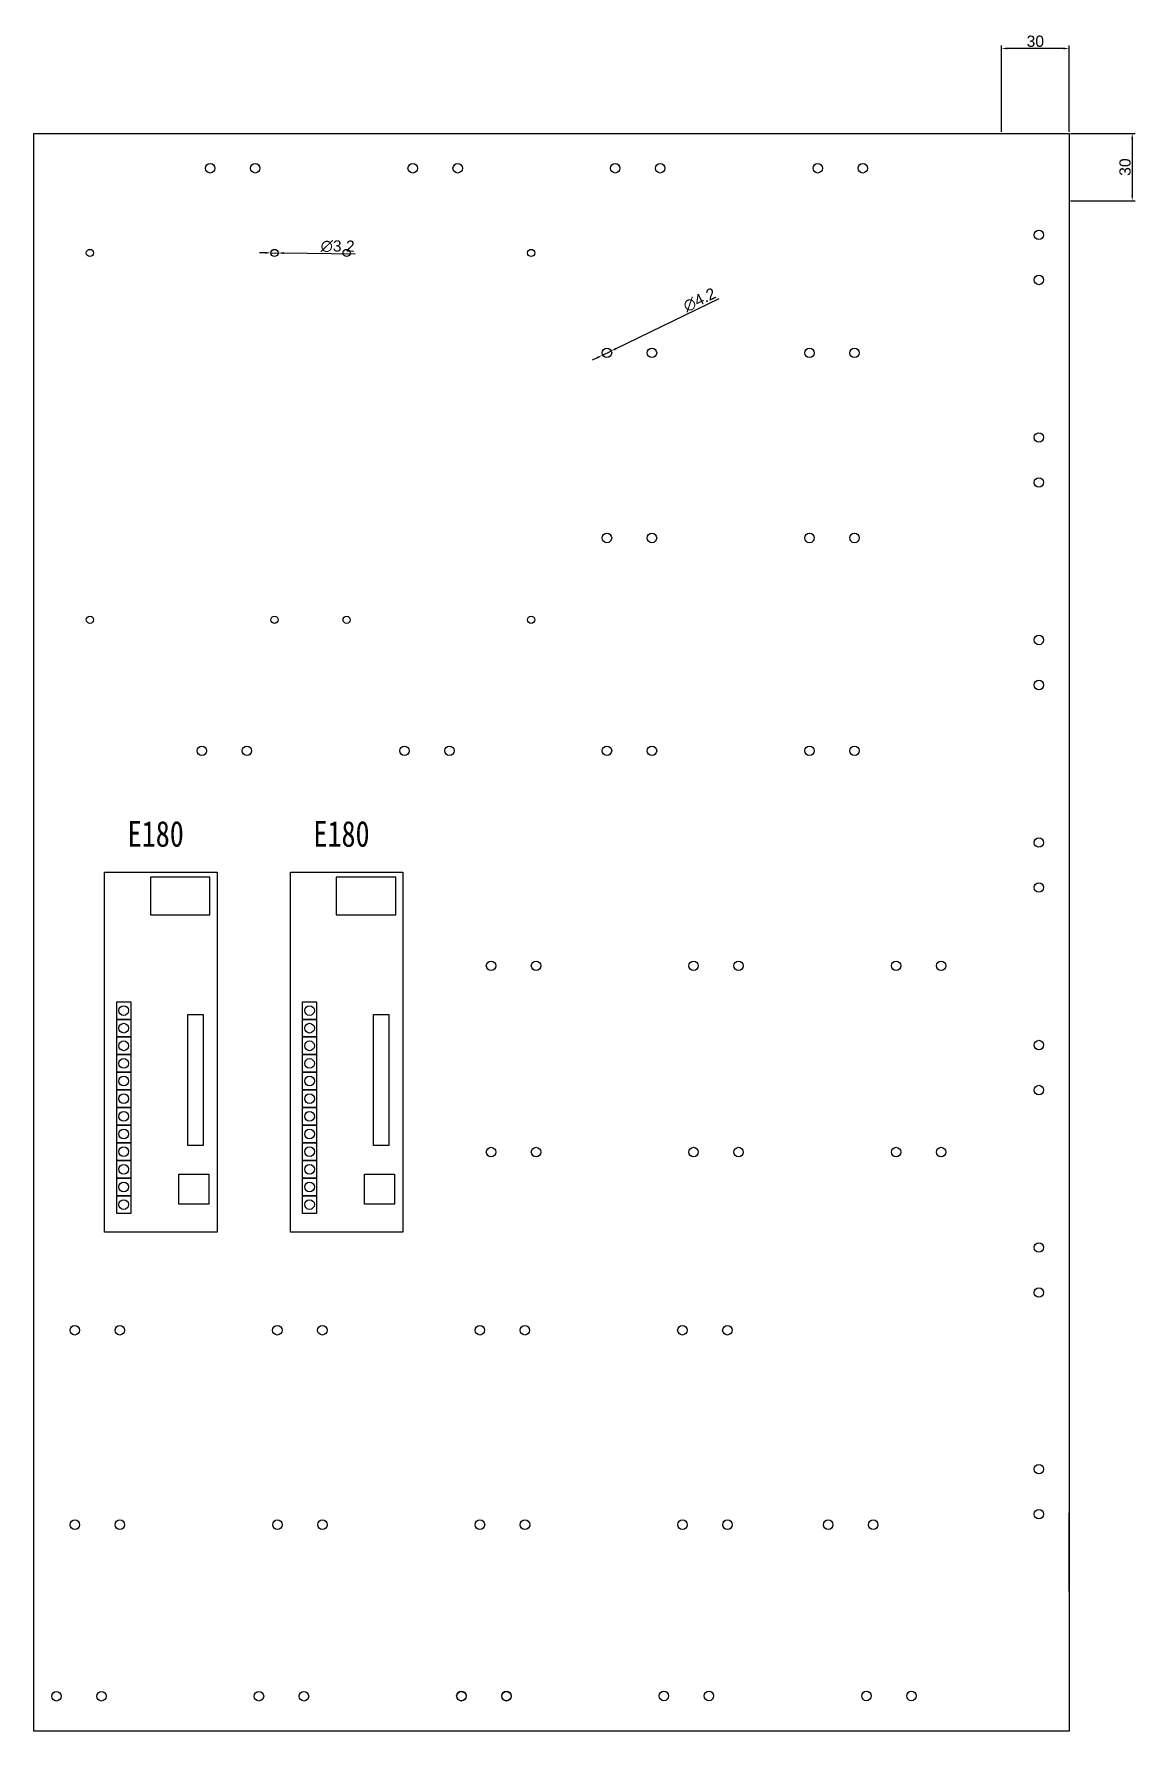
# Model space of a CAD drawing. Header units: millimetres. Extents: x -3630 to 1270, y -52213 to -49192.
# Drawn here: x -1121 to -632, y -52045 to -51291 of the extents above; entities that cross this region are included whole.
import ezdxf

# ---------------------------------------------------------------- set-up
doc = ezdxf.new("R2010")
doc.units = ezdxf.units.MM
doc.layers.add('L', color=3, linetype='Continuous')
doc.styles.get("Standard").update_dxf_attribs({"font": 'arial.ttf'})
doc.styles.add('楷体', font='', dxfattribs={"width": 0.8})
doc.styles.get('楷体').set_extended_font_data('FangSong')
doc.dimstyles.new('副本 ISO-25', dxfattribs={"dimtxt": 5, "dimasz": 2.5, "dimexe": 1.25, "dimexo": 0.625, "dimtad": 1, "dimdsep": 46, "dimtxsty": 'Standard', "dimcen": 2.5, "dimclrd": 3, "dimclre": 3, "dimclrt": 3, "dimadec": 0, "dimazin": 0, "dimtfac": 1, "dimtmove": 0, "dimatfit": 3, "dimfxl": 1, "dimarcsym": 0})

# ---------------------------------------------------------------- blocks, each defined once
blk = doc.blocks.new('*D101')
at = {"color": 3, "lineweight": -2, "transparency": 16777216}
for p, q in [((-660.27, -51334.96), (-631.56, -51334.96)), ((-632.81, -51337.46), (-632.81, -51362.46)), ((-660.27, -51364.96), (-631.56, -51364.96))]:
    blk.add_line(p, q, dxfattribs=at)
at = {"color": 3, "transparency": 16777216}
for points in [[(-633.23, -51337.46), (-632.39, -51337.46), (-632.81, -51334.96)], [(-633.23, -51362.46), (-632.39, -51362.46), (-632.81, -51364.96)]]:
    blk.add_solid(points, dxfattribs=at)
at = {"layer": 'Defpoints', "color": 0, "transparency": 16777216}
for p in [(-660.89, -51334.96), (-660.89, -51364.96), (-632.81, -51364.96)]:
    blk.add_point(p, dxfattribs=at)
at = {"color": 3, "transparency": 16777216, "insert": (-635.99, -51349.96), "char_height": 5, "attachment_point": 5, "rotation": 90}
blk.add_mtext('30', dxfattribs=at)
blk = doc.blocks.new('*D100')
at = {"color": 3, "lineweight": -2, "transparency": 16777216}
for p, q in [((-690.89, -51334.33), (-690.89, -51295.99)), ((-663.39, -51297.24), (-688.39, -51297.24)), ((-660.89, -51334.33), (-660.89, -51295.99))]:
    blk.add_line(p, q, dxfattribs=at)
at = {"color": 3, "transparency": 16777216}
for points in [[(-688.39, -51296.83), (-688.39, -51297.66), (-690.89, -51297.24)], [(-663.39, -51296.83), (-663.39, -51297.66), (-660.89, -51297.24)]]:
    blk.add_solid(points, dxfattribs=at)
at = {"layer": 'Defpoints', "color": 0, "transparency": 16777216}
for p in [(-690.89, -51297.24), (-690.89, -51334.96), (-660.89, -51334.96)]:
    blk.add_point(p, dxfattribs=at)
at = {"color": 3, "transparency": 16777216, "insert": (-675.89, -51294.06), "char_height": 5, "attachment_point": 5}
blk.add_mtext('30', dxfattribs=at)
blk = doc.blocks.new('*D102')
at = {"color": 3, "lineweight": -2, "transparency": 16777216}
for p, q in [((-1018.11, -51388.05), (-1020.61, -51388.02)), ((-1015.61, -51388.08), (-1012.41, -51388.13)), ((-978.08, -51388.59), (-1009.91, -51388.16))]:
    blk.add_line(p, q, dxfattribs=at)
at = {"color": 3, "transparency": 16777216}
for points in [[(-1018.1, -51387.63), (-1018.11, -51388.47), (-1015.61, -51388.08)], [(-1009.9, -51387.74), (-1009.92, -51388.58), (-1012.41, -51388.13)]]:
    blk.add_solid(points, dxfattribs=at)
at = {"layer": 'Defpoints', "color": 0, "transparency": 16777216}
for p in [(-1015.61, -51388.08), (-1012.41, -51388.13)]:
    blk.add_point(p, dxfattribs=at)
at = {"color": 3, "transparency": 16777216, "insert": (-985.91, -51385.17), "char_height": 5, "attachment_point": 5, "rotation": 359.22874}
blk.add_mtext('∅3.2', dxfattribs=at)
blk = doc.blocks.new('*D103')
at = {"color": 3, "lineweight": -2, "transparency": 16777216}
for p, q in [((-816.54, -51408.53), (-862.27, -51430.66)), ((-870.55, -51434.67), (-872.8, -51435.76)), ((-868.3, -51433.58), (-864.52, -51431.75))]:
    blk.add_line(p, q, dxfattribs=at)
at = {"color": 3, "transparency": 16777216}
for points in [[(-870.73, -51434.29), (-870.37, -51435.04), (-868.3, -51433.58)], [(-862.45, -51430.29), (-862.09, -51431.04), (-864.52, -51431.75)]]:
    blk.add_solid(points, dxfattribs=at)
at = {"layer": 'Defpoints', "color": 0, "transparency": 16777216}
for p in [(-868.3, -51433.58), (-864.52, -51431.75)]:
    blk.add_point(p, dxfattribs=at)
at = {"color": 3, "transparency": 16777216, "insert": (-825.07, -51408.97), "char_height": 5, "attachment_point": 5, "rotation": 25.82356}
blk.add_mtext('∅4.2', dxfattribs=at)

msp = doc.modelspace()

# ---------------------------------------------------------------- linework, layer by layer
msp.add_line((-661.041, -51947.984), (-661.041, -51982.984))
for points in [[(-1120.892, -51334.959), (-660.892, -51334.959), (-660.892, -52044.959), (-1120.892, -52044.959)], [(-1089.513, -51663.223), (-1039.513, -51663.223), (-1039.513, -51823.223), (-1089.513, -51823.223)], [(-1042.663, -51665.575), (-1069.113, -51665.575), (-1069.113, -51682.179), (-1042.663, -51682.179)], [(-1006.949, -51663.223), (-956.949, -51663.223), (-956.949, -51823.223), (-1006.949, -51823.223)], [(-960.099, -51665.575), (-986.549, -51665.575), (-986.549, -51682.179), (-960.099, -51682.179)], [(-1077.876, -51728.687), (-1084.086, -51728.687), (-1084.086, -51720.849), (-1077.876, -51720.849)], [(-995.312, -51728.687), (-1001.522, -51728.687), (-1001.522, -51720.849), (-995.312, -51720.849)], [(-1077.876, -51736.525), (-1084.086, -51736.525), (-1084.086, -51728.687), (-1077.876, -51728.687)], [(-1045.715, -51784.78), (-1052.497, -51784.78), (-1052.497, -51726.497), (-1045.715, -51726.497)], [(-995.312, -51736.525), (-1001.522, -51736.525), (-1001.522, -51728.687), (-995.312, -51728.687)], [(-963.151, -51784.78), (-969.933, -51784.78), (-969.933, -51726.497), (-963.151, -51726.497)], [(-1077.876, -51744.364), (-1084.086, -51744.364), (-1084.086, -51736.525), (-1077.876, -51736.525)], [(-995.312, -51744.364), (-1001.522, -51744.364), (-1001.522, -51736.525), (-995.312, -51736.525)], [(-1077.876, -51752.202), (-1084.086, -51752.202), (-1084.086, -51744.364), (-1077.876, -51744.364)], [(-995.312, -51752.202), (-1001.522, -51752.202), (-1001.522, -51744.364), (-995.312, -51744.364)], [(-1077.876, -51760.04), (-1084.086, -51760.04), (-1084.086, -51752.202), (-1077.876, -51752.202)], [(-995.312, -51760.04), (-1001.522, -51760.04), (-1001.522, -51752.202), (-995.312, -51752.202)], [(-1077.876, -51767.879), (-1084.086, -51767.879), (-1084.086, -51760.04), (-1077.876, -51760.04)], [(-995.312, -51767.879), (-1001.522, -51767.879), (-1001.522, -51760.04), (-995.312, -51760.04)], [(-1077.876, -51775.717), (-1084.086, -51775.717), (-1084.086, -51767.879), (-1077.876, -51767.879)], [(-995.312, -51775.717), (-1001.522, -51775.717), (-1001.522, -51767.879), (-995.312, -51767.879)], [(-1077.876, -51783.555), (-1084.086, -51783.555), (-1084.086, -51775.717), (-1077.876, -51775.717)], [(-995.312, -51783.555), (-1001.522, -51783.555), (-1001.522, -51775.717), (-995.312, -51775.717)], [(-1077.876, -51791.393), (-1084.086, -51791.393), (-1084.086, -51783.555), (-1077.876, -51783.555)], [(-995.312, -51791.393), (-1001.522, -51791.393), (-1001.522, -51783.555), (-995.312, -51783.555)], [(-1077.876, -51799.232), (-1084.086, -51799.232), (-1084.086, -51791.393), (-1077.876, -51791.393)], [(-995.312, -51799.232), (-1001.522, -51799.232), (-1001.522, -51791.393), (-995.312, -51791.393)], [(-1077.876, -51807.07), (-1084.086, -51807.07), (-1084.086, -51799.232), (-1077.876, -51799.232)], [(-1043.171, -51810.749), (-1056.565, -51810.749), (-1056.565, -51797.534), (-1043.171, -51797.534)], [(-995.312, -51807.07), (-1001.522, -51807.07), (-1001.522, -51799.232), (-995.312, -51799.232)], [(-960.607, -51810.749), (-974.001, -51810.749), (-974.001, -51797.534), (-960.607, -51797.534)], [(-1077.876, -51814.908), (-1084.086, -51814.908), (-1084.086, -51807.07), (-1077.876, -51807.07)], [(-995.312, -51814.908), (-1001.522, -51814.908), (-1001.522, -51807.07), (-995.312, -51807.07)]]:
    msp.add_lwpolyline(points, close=True)
at = {"color": 3}
for centre in [(-1042.576, -51350.482), (-1022.576, -51350.482), (-952.576, -51350.482), (-952.576, -51350.482), (-932.576, -51350.482), (-932.576, -51350.482), (-862.576, -51350.482), (-842.576, -51350.482), (-772.576, -51350.482), (-752.576, -51350.482), (-674.282, -51380.102), (-674.282, -51400.102), (-866.24, -51432.497), (-846.24, -51432.497), (-776.24, -51432.497), (-756.24, -51432.497), (-674.282, -51470.102), (-674.282, -51470.102), (-674.282, -51490.102), (-674.282, -51490.102), (-866.24, -51514.775), (-846.24, -51514.775), (-776.24, -51514.775), (-756.24, -51514.775), (-674.282, -51560.102), (-674.282, -51560.102), (-674.282, -51580.102), (-674.282, -51580.102), (-1046.24, -51609.346), (-1026.24, -51609.346), (-956.24, -51609.346), (-956.24, -51609.346), (-936.24, -51609.346), (-936.24, -51609.346), (-866.24, -51609.346), (-846.24, -51609.346), (-776.24, -51609.346), (-756.24, -51609.346), (-674.282, -51650.102), (-674.282, -51650.102), (-674.282, -51650.102), (-674.282, -51670.102), (-674.282, -51670.102), (-674.282, -51670.102), (-917.761, -51704.877), (-897.761, -51704.877), (-827.761, -51704.877), (-807.761, -51704.877), (-737.761, -51704.877), (-717.761, -51704.877), (-674.282, -51740.102), (-674.282, -51760.102), (-917.761, -51787.648), (-897.761, -51787.648), (-827.761, -51787.648), (-807.761, -51787.648), (-737.761, -51787.648), (-717.761, -51787.648), (-674.282, -51830.102), (-674.282, -51850.102), (-1102.728, -51866.866), (-1082.728, -51866.866), (-1012.728, -51866.866), (-1012.728, -51866.866), (-992.728, -51866.866), (-992.728, -51866.866), (-922.728, -51866.866), (-922.728, -51866.866), (-902.728, -51866.866), (-902.728, -51866.866), (-832.728, -51866.866), (-812.728, -51866.866), (-674.282, -51928.576), (-674.282, -51948.576), (-1102.677, -51953.243), (-1082.677, -51953.243), (-1012.677, -51953.243), (-1012.677, -51953.243), (-992.677, -51953.243), (-992.677, -51953.243), (-922.677, -51953.243), (-922.677, -51953.243), (-902.677, -51953.243), (-902.677, -51953.243), (-832.677, -51953.243), (-812.677, -51953.243), (-767.897, -51953.243), (-747.897, -51953.243), (-1110.898, -52029.514), (-1090.898, -52029.514), (-1020.898, -52029.514), (-1000.898, -52029.514), (-930.936, -52029.372), (-930.898, -52029.514), (-910.936, -52029.372), (-910.898, -52029.514), (-840.936, -52029.372), (-820.936, -52029.372), (-750.936, -52029.372), (-730.936, -52029.372)]:
    msp.add_circle(centre, 2.1, dxfattribs=at)
at = {"color": 2}
for centre in [(-1096.009, -51388.106), (-1014.009, -51388.106), (-981.938, -51388.106), (-899.938, -51388.106), (-1096.009, -51551.106), (-1014.009, -51551.106), (-981.938, -51551.106), (-899.938, -51551.106)]:
    msp.add_circle(centre, 1.6, dxfattribs=at)
for centre in [(-1080.981, -51724.768), (-998.417, -51724.768), (-1080.981, -51732.606), (-998.417, -51732.606), (-1080.981, -51740.445), (-998.417, -51740.445), (-1080.981, -51748.283), (-998.417, -51748.283), (-1080.981, -51756.121), (-998.417, -51756.121), (-1080.981, -51763.959), (-998.417, -51763.959), (-1080.981, -51771.798), (-998.417, -51771.798), (-1080.981, -51779.636), (-998.417, -51779.636), (-1080.981, -51787.474), (-998.417, -51787.474), (-1080.981, -51795.313), (-998.417, -51795.313), (-1080.981, -51803.151), (-998.417, -51803.151), (-1080.981, -51810.989), (-998.417, -51810.989)]:
    msp.add_circle(centre, 2.161)

# ---------------------------------------------------------------- texts
at = {"layer": 'L', "color": 0, "lineweight": -3, "style": '楷体', "width": 0.8}
for p in [(-1079.236, -51651.969), (-996.672, -51651.969)]:
    msp.add_text('E180', height=11.4578, dxfattribs=at).set_placement(p)

# ---------------------------------------------------------------- dimensions: what is measured, and where the dimension line sits
dim = msp.add_linear_dim(base=(-690.892, -51297.244), p1=(-660.892, -51334.959), p2=(-690.892, -51334.959), dimstyle='副本 ISO-25')
dim.commit()
dim.dimension.update_dxf_attribs({"geometry": '*D100', "text_midpoint": (-675.892, -51294.064)})
dim = msp.add_linear_dim(base=(-632.811, -51364.959), p1=(-660.892, -51334.959), p2=(-660.892, -51364.959), angle=90, dimstyle='副本 ISO-25')
dim.commit()
dim.dimension.update_dxf_attribs({"geometry": '*D101', "text_midpoint": (-635.991, -51349.959)})
for p1, p2, picture, middle in [((-1015.609, -51388.084), (-1012.409, -51388.128), '*D102', (-985.952, -51388.484)), ((-868.303, -51433.58), (-864.523, -51431.751), '*D103', (-823.62, -51411.957))]:
    dim = msp.add_diameter_dim_2p(p1=p1, p2=p2, dimstyle='副本 ISO-25')
    dim.commit()
    dim.dimension.update_dxf_attribs({"geometry": picture, "text_midpoint": middle, "dimtype": 163})

doc.saveas('drawing.dxf')
